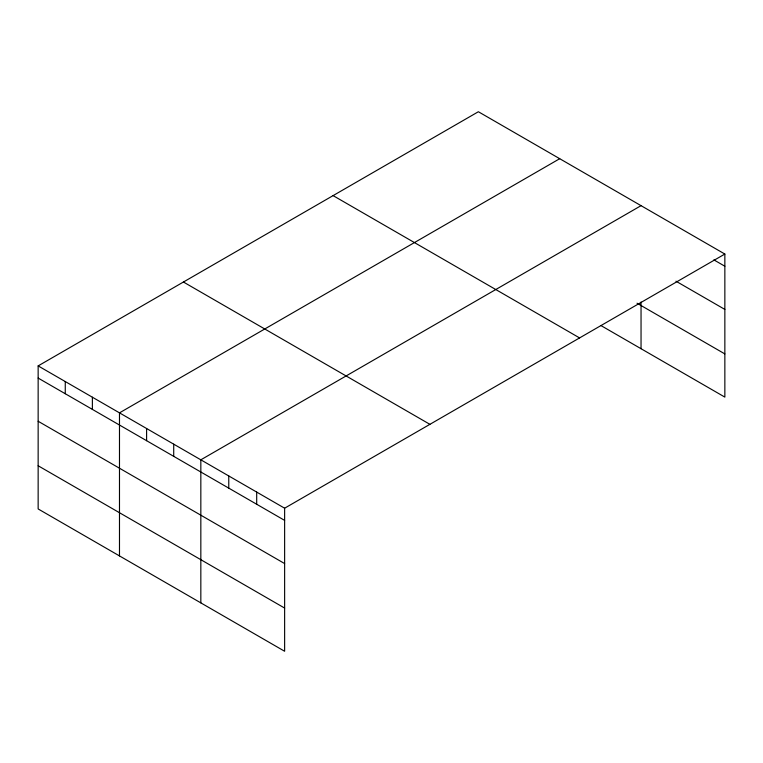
<?xml version="1.0" encoding="UTF-8"?>
<svg xmlns="http://www.w3.org/2000/svg" width="763" height="763" viewBox="0 0 763 763"><rect width="100%" height="100%" fill="white"/><g stroke="black" fill="none" stroke-linecap="round" stroke-linejoin="round"><path stroke-width="1.14" d="M724.85 254.05L284.628 508.206L284.628 651.259L38.15 508.95L38.15 365.897L478.372 111.741L724.85 254.05L724.85 397.103L600.882 325.524M559.708 158.704L119.486 412.859L119.486 555.912M641.044 205.667L200.831 459.822L200.831 602.875M713.872 259.887L724.85 266.22M675.961 281.194L724.85 309.416M637.029 303.207L724.85 353.908M333.097 195.614L579.575 337.914M183.425 282.024L429.903 424.333M38.15 365.897L284.628 508.206M38.15 378.076L284.628 520.385M38.15 421.262L284.628 563.571M38.15 465.764L284.628 608.073M641.044 302.014L641.044 348.72M256.692 492.078L256.692 504.257M228.766 475.95L228.766 488.129M173.716 444.171L173.716 456.341M146.601 428.51L146.601 440.69M92.38 397.208L92.38 409.388M65.265 381.557L65.265 393.727"/></g></svg>
